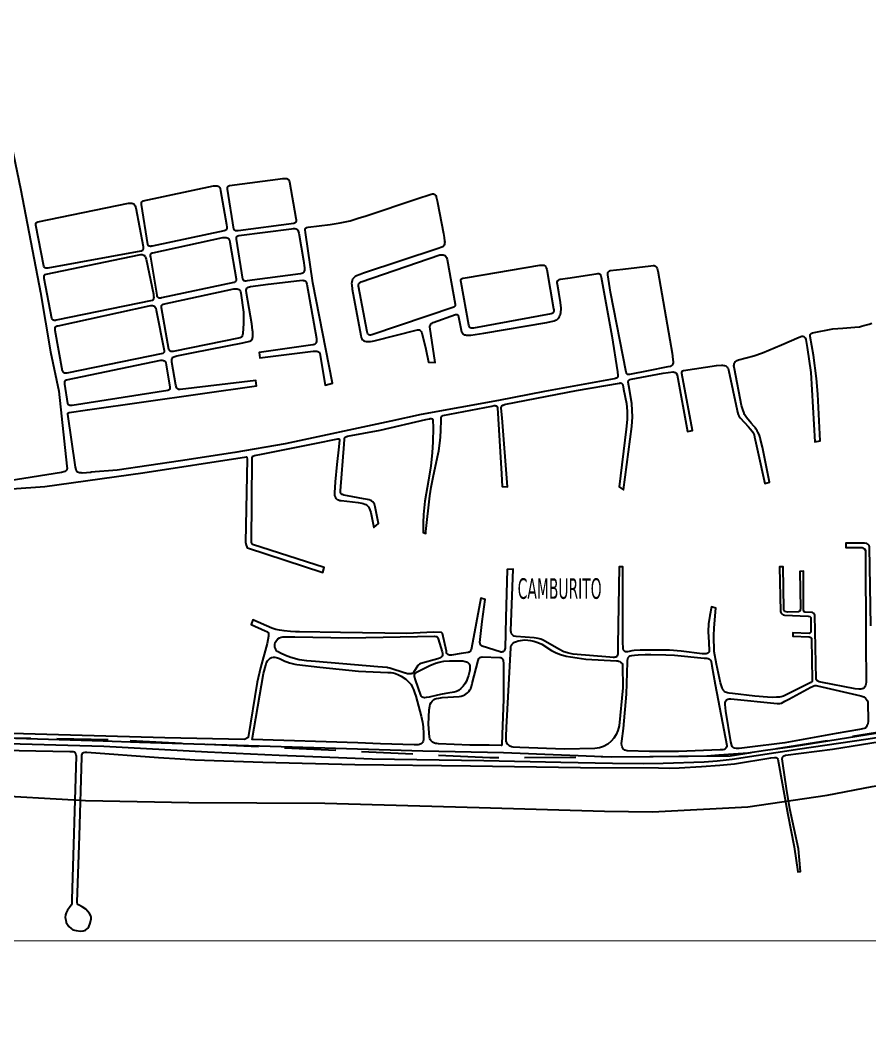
# Model space of a CAD drawing. Header units: metres. Extents: x 2 to 659295185, y -28 to 1124222152.
# Drawn here: x 656383 to 657209, y 1126739 to 1127724 of the extents above; entities that cross this region are included whole.
import ezdxf

# ---------------------------------------------------------------- set-up
doc = ezdxf.new("R2010")
doc.units = ezdxf.units.M
doc.header["$MEASUREMENT"] = 0
doc.linetypes.add('HIDDEN', pattern=[0.375, 0.25, -0.125])
for name, color, linetype in [('CERCA', 7, 'CONTINUOUS'), ('División Parroquial', 130, 'CONTINUOUS'), ('MANZANA', 30, 'CONTINUOUS')]:
    doc.layers.add(name, color=color, linetype=linetype)
doc.layers.add('Limite Municipio', color=1, linetype='HIDDEN', lineweight=30)
doc.styles.get("Standard").update_dxf_attribs({"font": 'tahoma.ttf'})

msp = doc.modelspace()

# ---------------------------------------------------------------- linework, layer by layer
at = {"layer": 'CERCA', "lineweight": 0}
msp.add_line((653807.4947, 1126830.69), (662151.2419, 1126827.7709), dxfattribs=at)
at = {"layer": 'División Parroquial', "color": 1, "flags": 128}
msp.add_lwpolyline([(656240.7558, 1126977.5076), (656446.4813, 1126965.77), (656546.7425, 1126964.0104), (656679.0471, 1126963.2306), (656829.1874, 1126958.9014), (656950.7807, 1126955.3122), (656997.5016, 1126954.7123), (657090.3416, 1126959.5013), (657167.3413, 1126971.009), (657211.069, 1126979.3873), (657300.3138, 1126994.3442), (657375.788, 1127014.7001), (657403.0735, 1127026.1877), (657500.7043, 1127058.5012), (657592.3486, 1127086.0256), (657705.2259, 1127118.5989)], dxfattribs=at)
at = {"layer": 'Limite Municipio', "color": 4, "linetype": 'HIDDEN', "lineweight": -3, "ltscale": 200}
msp.add_lwpolyline([(658407.7813, 1127581.3741), (658236.7543, 1127484.3038), (657806.8984, 1127242.743), (657742.5891, 1127180.7556), (657703.9573, 1127180.4457), (657311.8451, 1127050.5612), (657241.4314, 1127035.8251), (657073.0925, 1127008.8148), (656839.4894, 1127007.1559), (656468.4247, 1127024.7674), (656243.9162, 1127028.7874)], dxfattribs=at)
at = {"layer": 'MANZANA', "lineweight": -2}
for p, q in [((656367.8749, 1127026.677), (656463.5432, 1127023.8975)), ((657133.551, 1127018.3387), (657222.4577, 1127032.5658)), ((657204.8528, 1127025.1873), (657140.7991, 1127015.7192)), ((657262.7717, 1127034.1755), (657204.8528, 1127025.1873)), ((656464.1122, 1127018.2587), (656280.0237, 1127023.6376)), ((656463.5432, 1127023.8975), (656498.9344, 1127022.3879)), ((656565.0495, 1127012.7298), (656464.1122, 1127018.2587)), ((656498.9344, 1127022.3879), (656774.4198, 1127014.2095)), ((657140.7991, 1127015.7192), (657074.8818, 1127005.5813)), ((657107.4942, 1127014.5794), (657133.551, 1127018.3387)), ((656634.6362, 1127009.6105), (656565.0495, 1127012.7298)), ((656724.9282, 1127006.0312), (656634.6362, 1127009.6105)), ((656833.6249, 1127004.2915), (656724.9282, 1127006.0312)), ((656774.4198, 1127014.2095), (656852.7635, 1127012.3399)), ((656852.7635, 1127012.3399), (656957.3044, 1127008.3807)), ((656957.3044, 1127008.3807), (657032.1354, 1127008.9306)), ((657032.1354, 1127008.9306), (657050.5401, 1127009.3505)), ((657050.5401, 1127009.3505), (657062.1585, 1127010.0604)), ((657074.8818, 1127005.5813), (657060.3197, 1127004.0816)), ((657062.1585, 1127010.0604), (657090.3016, 1127012.2899)), ((657090.3016, 1127012.2899), (657107.4942, 1127014.5794)), ((656908.4642, 1127002.7419), (656833.6249, 1127004.2915)), ((656958.7639, 1127001.6421), (656908.4642, 1127002.7419)), ((656988.4572, 1127001.4421), (656958.7639, 1127001.6421)), ((657007.9586, 1127001.7521), (656988.4572, 1127001.4421)), ((657047.8355, 1127002.9218), (657007.9586, 1127001.7521)), ((657060.3197, 1127004.0816), (657047.8355, 1127002.9218))]:
    msp.add_line(p, q, dxfattribs=at)
for points in [[(656368.6088, 1127631.2239), (656383.5008, 1127559.2886), (656402.7796, 1127459.6089), (656412.353, 1127402.0306), (656420.4092, 1127363.6884), (656428.3994, 1127290.7232), (656428.5149, 1127288.6237), (656428.4077, 1127287.9638), (656428.1933, 1127287.5239), (656427.9789, 1127286.964), (656427.3192, 1127286.4041), (656426.4451, 1127285.7442), (656425.3567, 1127285.4043), (656423.2787, 1127284.7345), (656372.3607, 1127276.4361)], [(656282.6953, 1127262.329), (656406.9025, 1127271.1672), (656502.1667, 1127284.1946), (656602.7825, 1127300.0113), (656603.335, 1127299.5714), (656603.6731, 1127297.4719), (656601.9415, 1127216.8383), (656602.5022, 1127213.9689), (656603.1701, 1127212.4192), (656604.0524, 1127211.4294), (656677.1271, 1127187.3043), (656678.3062, 1127192.2933), (656608.8597, 1127214.7687), (656608.3072, 1127215.2086), (656608.0846, 1127215.9784), (656607.862, 1127216.7583), (656608.6041, 1127297.4919), (656608.5958, 1127298.9316), (656609.2473, 1127300.5912), (656610.5584, 1127301.2611), (656617.6745, 1127302.4009), (656670.8767, 1127313.1387), (656690.0318, 1127317.2078), (656691.7799, 1127317.4378), (656692.1098, 1127317.5478), (656692.4396, 1127317.5478), (656692.654, 1127317.4378), (656692.8766, 1127317.3378), (656693.0993, 1127317.2278), (656693.0993, 1127316.9979), (656693.2065, 1127316.8879), (656693.2065, 1127316.558), (656692.5798, 1127309.5894), (656690.7987, 1127292.3329), (656689.2237, 1127275.6163), (656688.5063, 1127264.7785), (656688.5146, 1127263.4488), (656688.5228, 1127262.349), (656688.7372, 1127261.6791), (656689.4051, 1127260.2494), (656690.0648, 1127259.4796), (656691.1615, 1127258.4898), (656692.2664, 1127257.9399), (656693.693, 1127257.5), (656695.1112, 1127257.29), (656711.5617, 1127255.3704), (656715.1734, 1127254.8305), (656716.4927, 1127254.5106), (656717.8121, 1127253.9607), (656719.0159, 1127253.4108), (656720.0054, 1127252.751), (656720.8878, 1127251.9811), (656721.5474, 1127251.2113), (656722.2071, 1127250.1115), (656722.875, 1127248.4518), (656723.7656, 1127245.8024), (656726.5691, 1127231.3253), (656731.3682, 1127235.1046), (656728.1194, 1127251.2413), (656727.7895, 1127252.681), (656727.2288, 1127253.7808), (656726.5691, 1127254.7706), (656725.5796, 1127256.0903), (656724.5901, 1127256.9801), (656723.7078, 1127257.52), (656722.2813, 1127257.9599), (656720.5332, 1127258.2798), (656716.7978, 1127259.0397), (656701.1225, 1127261.9591), (656697.5025, 1127262.7189), (656696.8429, 1127262.9389), (656696.2904, 1127263.1588), (656695.7462, 1127263.3688), (656695.3091, 1127263.6987), (656694.8639, 1127264.1386), (656694.6412, 1127264.5886), (656694.4268, 1127265.1384), (656694.3114, 1127265.5784), (656694.3032, 1127266.6881), (656697.8324, 1127312.0489), (656698.2447, 1127316.9179), (656698.3519, 1127317.6877), (656698.4591, 1127318.2376), (656698.7889, 1127318.6875), (656699.0033, 1127319.0175), (656699.3331, 1127319.3474), (656699.9928, 1127319.5774), (656700.537, 1127319.7973), (656701.1884, 1127320.0273), (656732.8277, 1127325.8061), (656777.1574, 1127336.174), (656780.6619, 1127336.9638), (656781.5359, 1127337.1938), (656782.0802, 1127337.1938), (656782.7398, 1127337.0838), (656783.1769, 1127336.9738), (656783.6221, 1127336.7539), (656783.8448, 1127336.4239), (656784.0592, 1127335.874), (656784.3148, 1127328.1356), (656784.0427, 1127314.6384), (656783.3253, 1127303.6906), (656782.0719, 1127291.2931), (656779.7219, 1127277.126), (656776.4153, 1127256.8701), (656774.9393, 1127243.8128), (656774.8403, 1127241.4933), (656774.6342, 1127237.954), (656774.6589, 1127232.975), (656774.5764, 1127226.2264), (656777.0997, 1127225.4665), (656777.0914, 1127227.2362), (656781.0989, 1127262.0891), (656782.377, 1127270.2774), (656784.3065, 1127280.2454), (656788.6026, 1127299.8414), (656789.7818, 1127305.6002), (656790.8455, 1127313.1187), (656791.4804, 1127318.8775), (656791.7773, 1127325.8461), (656792.0659, 1127335.4641), (656792.1648, 1127337.1238), (656792.1566, 1127338.1236), (656792.3792, 1127338.7835), (656792.7008, 1127339.3433), (656793.0306, 1127339.6733), (656793.4677, 1127339.8932), (656793.9047, 1127340.0132), (656841.3018, 1127349.1813), (656843.825, 1127349.7412), (656844.5919, 1127349.7412), (656845.3588, 1127349.5313), (656846.0184, 1127349.3113), (656846.4555, 1127348.9814), (656846.6781, 1127348.5415), (656846.9007, 1127347.5417), (656850.801, 1127283.4147), (656851.2958, 1127271.1372), (656856.771, 1127270.6073), (656851.3288, 1127337.7237), (656850.6279, 1127347.1218), (656850.6196, 1127348.0016), (656850.7351, 1127348.4415), (656851.0567, 1127349.1113), (656851.4937, 1127349.6612), (656851.8235, 1127350.0012), (656852.3677, 1127350.2211), (656853.786, 1127350.781), (656854.8827, 1127351.011), (656923.7438, 1127364.2483), (656965.4513, 1127371.6268), (656966.1109, 1127371.7367), (656966.4408, 1127371.7367), (656966.7623, 1127371.6368), (656967.0922, 1127371.6368), (656967.5374, 1127371.4168), (656967.7518, 1127371.1969), (656967.9745, 1127370.9769), (656968.3043, 1127370.647), (656968.5269, 1127370.317), (656968.6341, 1127369.8671), (656969.5329, 1127365.668), (656972.2211, 1127351.8608), (656973.0209, 1127344.3423), (656973.0622, 1127336.044), (656972.0067, 1127326.8659), (656965.2451, 1127270.6473), (656969.3103, 1127267.8979), (656977.4737, 1127329.4354), (656977.9767, 1127338.7235), (656977.952, 1127345.0322), (656977.3747, 1127351.7708), (656974.4475, 1127369.0073), (656973.9939, 1127372.5466), (656973.9939, 1127373.1065), (656974.1011, 1127373.5464), (656974.3155, 1127374.0963), (656974.5299, 1127374.4362), (656974.8598, 1127374.6561), (656975.0824, 1127374.8761), (656975.404, 1127375.0961), (656976.9377, 1127375.436), (657008.0328, 1127381.1048), (657017.5567, 1127382.4746), (657018.7606, 1127382.1446), (657019.5275, 1127381.9347), (657020.6324, 1127381.1648), (657021.4075, 1127379.5052), (657031.6159, 1127324.5863), (657036.5469, 1127325.4862), (657026.1077, 1127380.9649), (657026.1077, 1127381.9647), (657026.7509, 1127383.4044), (657027.6249, 1127383.9543), (657059.8167, 1127388.6333), (657064.5333, 1127388.9832), (657065.7372, 1127388.9932), (657066.8339, 1127388.7733), (657067.708, 1127388.5633), (657068.6975, 1127388.2334), (657069.3571, 1127387.6835), (657070.0168, 1127387.1336), (657070.5693, 1127386.4737), (657071.0063, 1127385.6939), (657071.3444, 1127384.3742), (657079.7387, 1127344.8122), (657080.1839, 1127343.1626), (657080.8436, 1127341.173), (657081.5115, 1127339.6233), (657082.064, 1127338.6335), (657082.7236, 1127337.7537), (657090.8705, 1127329.1554), (657092.6352, 1127327.1758), (657094.2843, 1127324.9763), (657094.9522, 1127323.8665), (657095.7191, 1127322.6567), (657096.2716, 1127321.327), (657096.8323, 1127319.1175), (657097.393, 1127316.468), (657099.8503, 1127304.7604), (657106.8922, 1127273.9267), (657111.378, 1127275.2764), (657104.5422, 1127309.1995), (657104.5422, 1127309.1995), (657102.2086, 1127318.0377), (657101.7633, 1127319.6973), (657101.0954, 1127321.467), (657099.9904, 1127323.8865), (657099.3225, 1127325.3262), (657098.7701, 1127326.096), (657098.1104, 1127327.1958), (657097.5579, 1127327.9757), (657095.9088, 1127329.8453), (657093.5917, 1127332.7147), (657089.0812, 1127338.0036), (657088.3061, 1127338.9934), (657087.0939, 1127341.193), (657086.2034, 1127343.1826), (657085.6509, 1127345.0622), (657084.2079, 1127349.8112), (657077.1495, 1127385.394), (657076.6959, 1127388.2634), (657076.8031, 1127389.2632), (657077.0175, 1127390.4829), (657077.4463, 1127391.2528), (657077.9905, 1127392.1426), (657078.8646, 1127392.9224), (657079.9613, 1127393.5923), (657081.2724, 1127394.0422), (657095.9335, 1127398.0814), (657104.3607, 1127400.8908), (657123.0623, 1127408.8192), (657140.1147, 1127416.3077), (657142.6297, 1127417.3175), (657143.8418, 1127417.0975), (657144.8231, 1127416.7676), (657145.928, 1127415.6678), (657146.4805, 1127414.0181), (657147.94, 1127406.0598), (657151.3373, 1127381.8547), (657155.4685, 1127314.4084), (657160.3995, 1127315.3082), (657158.1154, 1127360.869), (657156.8373, 1127375.9059), (657154.0007, 1127398.6713), (657150.7436, 1127417.0175), (657150.9498, 1127418.8971), (657151.8238, 1127419.8969), (657153.1349, 1127420.3468), (657172.7353, 1127424.306), (657182.6963, 1127425.0159), (657194.1992, 1127425.8357), (657198.8004, 1127426.4156), (657200.7712, 1127426.8655), (657202.9563, 1127427.4254), (657208.1017, 1127428.8851), (657210.7239, 1127429.6749)], [(657209.8416, 1127135.5848), (657208.6212, 1127211.9993), (657208.1759, 1127213.6589), (657206.972, 1127214.8687), (657205.7599, 1127215.6385), (657203.7891, 1127216.0784), (657185.4916, 1127216.0984), (657185.5081, 1127211.6793), (657201.2824, 1127211.6393), (657202.4945, 1127211.1994), (657203.6984, 1127210.4296), (657204.5807, 1127208.7799), (657204.9765, 1127119.858), (657205.2569, 1127080.9259), (657205.0507, 1127078.9363), (657204.7292, 1127077.6066), (657204.0777, 1127076.1669), (657203.2037, 1127075.2771), (657202.2224, 1127074.7172), (657201.2329, 1127074.2773), (657200.1445, 1127073.9374), (657198.3881, 1127073.9274), (657194.661, 1127074.4673), (657161.2158, 1127080.9559), (657159.6821, 1127081.2759), (657158.1401, 1127081.8258), (657157.4887, 1127082.2657), (657156.9362, 1127083.0355), (657156.5982, 1127083.9153), (657155.2294, 1127145.9627), (657154.7841, 1127146.9525), (657154.1244, 1127147.8323), (657153.1349, 1127148.4922), (657145.6807, 1127149.0121), (657144.9138, 1127149.342), (657144.584, 1127150.1119), (657144.3613, 1127151.0017), (657144.1964, 1127188.604), (657140.9063, 1127188.584), (657141.2856, 1127152.3114), (657141.1867, 1127150.8717), (657140.964, 1127150.2118), (657140.5353, 1127149.6519), (657140.2054, 1127149.432), (657139.3314, 1127149.0921), (657129.0323, 1127148.8321), (657127.3831, 1127149.152), (657126.2864, 1127149.482), (657125.7422, 1127150.1418), (657125.2969, 1127150.8017), (657125.2969, 1127151.6915), (657124.4559, 1127193.0531), (657121.1658, 1127193.0331), (657121.9079, 1127149.572), (657122.2377, 1127148.5822), (657122.7902, 1127147.8023), (657123.6725, 1127147.0325), (657124.4394, 1127146.1527), (657125.9731, 1127145.8327), (657148.8801, 1127145.1529), (657150.521, 1127144.723), (657151.4033, 1127143.8431), (657151.6259, 1127143.0633), (657151.5764, 1127130.4559), (657151.3621, 1127129.4661), (657150.925, 1127128.6862), (657150.3808, 1127128.3563), (657149.8283, 1127128.0164), (657134.054, 1127128.7262), (657133.9551, 1127125.6268), (657149.952, 1127124.807), (657150.9415, 1127124.597), (657151.494, 1127124.2671), (657152.0465, 1127123.4973), (657152.1537, 1127122.8274), (657152.8793, 1127082.6856), (657152.7721, 1127081.6858), (657152.3433, 1127081.0259), (657152.1207, 1127080.696), (657151.7991, 1127080.466), (657151.4693, 1127080.3561), (657149.6057, 1127079.4662), (657124.9011, 1127067.2987), (657122.716, 1127066.6288), (657120.8524, 1127066.2889), (657117.9994, 1127066.1589), (657114.0579, 1127066.039), (657109.3495, 1127066.1289), (657096.9642, 1127067.1787), (657075.2529, 1127069.8482), (657072.1855, 1127070.1581), (657070.3219, 1127070.4881), (657068.4583, 1127071.2479), (657067.4688, 1127071.7978), (657066.4793, 1127072.7876), (657065.597, 1127074.0073), (657065.1518, 1127075.2171), (657063.8159, 1127080.0761), (657059.8991, 1127098.3124), (657057.6563, 1127110.5799), (657057.1533, 1127125.7268), (657057.4419, 1127133.8052), (657059.0004, 1127152.9413), (657054.9434, 1127153.9211), (657053.3355, 1127145.7327), (657052.0574, 1127137.5344), (657051.5461, 1127130.0159), (657052.247, 1127119.5081), (657052.5026, 1127111.4397), (657052.5026, 1127110.7799), (657052.2882, 1127110.11), (657052.0738, 1127109.7801), (657051.744, 1127109.3302), (657051.307, 1127109.0002), (657050.6556, 1127108.6703), (657049.7733, 1127108.4403), (657049.1218, 1127108.3304), (657048.2395, 1127108.4303), (657045.8317, 1127108.5303), (657025.5552, 1127110.8798), (657013.9368, 1127111.9296), (656995.3095, 1127111.8496), (656985.4474, 1127111.9196), (656979.8567, 1127111.6697), (656977.449, 1127111.2198), (656975.0412, 1127110.6499), (656973.1859, 1127110.2), (656972.3035, 1127110.2), (656971.4295, 1127110.31), (656970.7698, 1127110.6399), (656970.003, 1127111.1798), (656969.4505, 1127112.0696), (656969.1124, 1127113.1694), (656968.997, 1127114.4991), (656968.8733, 1127119.1382), (656968.8733, 1127192.8032), (656965.1462, 1127193.1131), (656963.9505, 1127116.9086), (656963.7691, 1127108.1704), (656963.5547, 1127107.4005), (656963.1177, 1127106.5107), (656962.6806, 1127105.8409), (656962.1364, 1127105.291), (656961.2624, 1127105.061), (656960.2811, 1127104.8411), (656959.2916, 1127104.8311), (656956.117, 1127105.041), (656920.6021, 1127108.2004), (656917.4192, 1127108.6303), (656915.0114, 1127109.2802), (656911.4987, 1127110.4799), (656906.444, 1127112.7795), (656891.3953, 1127121.5677), (656888.8721, 1127122.5475), (656886.3489, 1127123.3073), (656884.4853, 1127123.7472), (656882.3991, 1127123.9572), (656864.9756, 1127125.0969), (656863.2193, 1127125.5369), (656862.1226, 1127126.0767), (656861.3557, 1127126.7366), (656860.5806, 1127127.9564), (656860.1353, 1127129.2761), (656859.9127, 1127130.6058), (656862.2792, 1127190.7836), (656856.3587, 1127190.3137), (656855.0311, 1127143.4132), (656854.289, 1127113.7693), (656854.0746, 1127112.8794), (656853.8602, 1127112.1096), (656853.316, 1127111.2198), (656852.879, 1127110.7799), (656852.442, 1127110.4399), (656851.7823, 1127110.22), (656851.2381, 1127110), (656850.6938, 1127109.99), (656850.2486, 1127110.1), (656849.4817, 1127110.21), (656832.1489, 1127115.7688), (656831.3821, 1127116.2088), (656830.8296, 1127116.7586), (656830.3926, 1127117.3085), (656830.0545, 1127118.0884), (656829.9473, 1127118.7482), (656829.8318, 1127119.5181), (656832.1489, 1127139.8839), (656834.903, 1127161.1296), (656830.8461, 1127162.5493), (656821.7509, 1127113.9592), (656821.3139, 1127112.2996), (656820.7779, 1127111.1898), (656820.2254, 1127110.5199), (656819.7967, 1127110.08), (656819.137, 1127109.8501), (656818.2629, 1127109.6301), (656811.5838, 1127108.7103), (656811.5838, 1127108.7103), (656802.167, 1127107.2306), (656801.0703, 1127107.1206), (656800.1963, 1127107.2306), (656799.314, 1127107.4405), (656798.6543, 1127107.6605), (656798.3245, 1127107.9904), (656797.7803, 1127108.6503), (656797.4422, 1127109.3202), (656797.335, 1127110.2), (656797.2195, 1127110.9698), (656793.5254, 1127128.2063), (656792.3215, 1127128.9762), (656784.7601, 1127129.3861), (656758.7939, 1127128.1663), (656694.3691, 1127128.9862), (656654.484, 1127129.696), (656650.5425, 1127129.676), (656645.6032, 1127129.986), (656639.4683, 1127130.7358), (656634.8671, 1127131.3757), (656631.4616, 1127132.0255), (656629.598, 1127132.5754), (656627.4046, 1127133.4452), (656609.1813, 1127141.3336), (656607.4497, 1127137.0145), (656621.1708, 1127130.8758), (656622.7045, 1127130.1059), (656623.3642, 1127129.666), (656623.9166, 1127129.1161), (656624.2465, 1127128.1263), (656624.4773, 1127127.0166), (656624.4773, 1127125.4769), (656622.9766, 1127118.2783), (656616.6191, 1127094.8031), (656613.2795, 1127080.736), (656604.4234, 1127027.1669), (656601.1498, 1127024.9473), (656523.5729, 1127026.707), (656408.7331, 1127030.0663), (656352.0759, 1127031.696)], [(656266.2449, 1127016.609), (656431.3762, 1127013.4697), (656434.3364, 1127013.3697), (656435.6475, 1127013.0398), (656435.9773, 1127012.5998), (656436.4226, 1127011.72), (656436.9751, 1127010.4003), (656437.3132, 1127008.8506), (656433.215, 1126869.6989), (656433.0171, 1126865.4898), (656432.3657, 1126863.9401), (656431.0546, 1126861.9405), (656428.8777, 1126859.2811), (656427.5748, 1126856.5116), (656426.9234, 1126854.512), (656426.7173, 1126852.1925), (656427.1708, 1126849.4331), (656427.7233, 1126847.2235), (656428.8282, 1126845.3439), (656430.1558, 1126843.3643), (656432.4646, 1126841.2647), (656434.221, 1126840.065), (656437.4039, 1126839.3051), (656441.4608, 1126838.8752), (656444.083, 1126839.1052), (656446.3836, 1126839.895), (656448.5687, 1126841.6746), (656449.55, 1126843.1143), (656450.8446, 1126846.4337), (656451.8176, 1126850.6428), (656451.8094, 1126851.9725), (656451.4713, 1126853.7422), (656450.2591, 1126855.8318), (656448.3873, 1126858.3712), (656446.6227, 1126860.1309), (656443.2172, 1126862.3304), (656439.589, 1126864.42), (656438.8222, 1126865.1898), (656438.3769, 1126867.0695), (656440.5043, 1126931.4464), (656442.9039, 1127007.7708), (656443.0028, 1127009.8704), (656443.3244, 1127010.8702), (656443.8686, 1127012.0899), (656444.5283, 1127012.5299), (656446.2764, 1127012.8698), (656447.5957, 1127012.8798), (656517.5205, 1127007.6509), (656538.5639, 1127006.2011), (656552.8045, 1127005.4913), (656618.664, 1127003.0118), (656708.2963, 1127000.8622), (656820.613, 1126999.4825), (656927.5533, 1126997.9628), (657003.3739, 1126997.4129), (657014.547, 1126997.3529), (657023.535, 1126997.5029), (657045.1144, 1126998.7027), (657062.8594, 1127000.1124), (657070.19, 1127000.8122), (657077.3144, 1127001.6121), (657112.6726, 1127007.1909), (657116.2925, 1127007.5409), (657117.719, 1127007.5409), (657118.3704, 1127007.2109), (657118.9229, 1127006.6611), (657119.2527, 1127005.8912), (657129.0241, 1126952.0722), (657135.192, 1126920.9085), (657138.8036, 1126896.5935), (657141.5413, 1126896.8234), (657139.3644, 1126918.719), (657131.1927, 1126957.831), (657127.713, 1126977.507), (657124.2085, 1127001.7121), (657123.7467, 1127006.2411), (657123.9611, 1127007.5709), (657124.0683, 1127008.0108), (657124.6125, 1127008.5707), (657125.5938, 1127009.2405), (657126.9049, 1127009.8004), (657172.6776, 1127015.8592), (657257.2057, 1127029.3964)]]:
    msp.add_lwpolyline(points, dxfattribs=at)
for points in [[(656593.7039, 1127519.5167), (656592.7226, 1127519.5067), (656592.2773, 1127519.6166), (656591.8403, 1127519.8366), (656591.5105, 1127520.0566), (656591.2878, 1127520.3865), (656590.958, 1127520.8264), (656590.7353, 1127521.3763), (656584.4355, 1127560.0584), (656584.4273, 1127560.9482), (656584.4273, 1127561.6081), (656584.6417, 1127562.278), (656584.8561, 1127562.7179), (656585.1859, 1127563.0478), (656585.7301, 1127563.3877), (656586.3898, 1127563.6077), (656638.2891, 1127570.3663), (656639.9383, 1127570.4863), (656641.3566, 1127570.4863), (656642.1234, 1127570.3863), (656642.6759, 1127570.0564), (656643.2284, 1127569.7264), (656643.7726, 1127569.3965), (656644.1025, 1127568.9566), (656644.4405, 1127568.2867), (656644.7704, 1127567.2969), (656650.8393, 1127531.9341), (656651.0702, 1127530.2745), (656651.0784, 1127529.0547), (656650.8558, 1127528.3949), (656650.6414, 1127527.835), (656650.0972, 1127527.2851), (656649.553, 1127526.9452), (656648.7861, 1127526.7252), (656594.8005, 1127519.6266)], [(656509.9591, 1127504.4297), (656509.522, 1127504.4297), (656509.0768, 1127504.5397), (656508.6397, 1127504.6497), (656508.2027, 1127504.7597), (656507.7657, 1127505.0896), (656507.4276, 1127505.6395), (656507.0977, 1127506.2994), (656500.7897, 1127545.0915), (656500.7897, 1127546.0913), (656500.7897, 1127546.6411), (656500.8969, 1127547.0811), (656501.1113, 1127547.6409), (656501.5483, 1127548.0808), (656501.9853, 1127548.3108), (656502.6367, 1127548.6407), (656570.9453, 1127563.2078), (656572.479, 1127563.4377), (656574.0128, 1127563.3377), (656574.6642, 1127563.2278), (656575.1095, 1127563.1178), (656575.5465, 1127562.8978), (656575.9835, 1127562.6779), (656576.4206, 1127562.3479), (656576.8658, 1127561.7981), (656577.0885, 1127561.3581), (656577.4183, 1127560.6983), (656577.7564, 1127558.9286), (656583.5944, 1127525.8854), (656583.7181, 1127523.2259), (656583.7264, 1127522.0162), (656583.6192, 1127521.3463), (656583.2893, 1127520.6864), (656582.7451, 1127520.1265), (656582.2009, 1127519.7966), (656581.3268, 1127519.4567), (656511.163, 1127504.5497), (656510.6105, 1127504.5497)], [(656960.2811, 1127375.6959), (656892.7394, 1127363.3385), (656847.8573, 1127354.6302), (656772.8613, 1127341.133), (656743.201, 1127334.4743), (656640.5238, 1127312.5688), (656591.7001, 1127304.1705), (656538.8195, 1127295.8622), (656477.2808, 1127286.854), (656451.7599, 1127284.8544), (656451.7599, 1127284.7445), (656443.3244, 1127284.1546), (656442.1205, 1127284.2645), (656440.694, 1127284.4745), (656439.4901, 1127284.8044), (656438.8304, 1127285.1344), (656438.3934, 1127285.4643), (656437.9481, 1127286.1242), (656437.5111, 1127286.894), (656437.2884, 1127287.6739), (656436.8349, 1127289.9934), (656429.2735, 1127341.2729), (656429.2652, 1127341.7129), (656429.3807, 1127341.9428), (656429.3724, 1127342.2727), (656429.7023, 1127342.6027), (656430.0321, 1127342.8226), (656430.4691, 1127342.9426), (656448.4286, 1127345.4521), (656448.4286, 1127345.4521), (656612.6693, 1127368.9573), (656611.9849, 1127374.1563), (656538.6216, 1127365.2081), (656537.7393, 1127365.1981), (656537.4177, 1127365.1981), (656536.8652, 1127365.3081), (656536.4282, 1127365.528), (656535.8757, 1127365.9679), (656535.5459, 1127366.1879), (656535.2161, 1127366.6278), (656534.9934, 1127367.1777), (656534.2183, 1127369.6072), (656530.3923, 1127392.0426), (656530.384, 1127394.0322), (656530.4912, 1127395.142), (656530.92, 1127396.0318), (656531.4642, 1127396.6917), (656532.4537, 1127397.2515), (656535.0759, 1127397.9314), (656551.279, 1127401.3207), (656599.443, 1127410.8188), (656606.2293, 1127412.3985), (656606.889, 1127412.6184), (656607.326, 1127412.9584), (656607.8702, 1127413.5082), (656608.3072, 1127414.0681), (656608.6288, 1127414.838), (656608.8432, 1127415.5078), (656608.9504, 1127416.2777), (656609.0576, 1127417.2775), (656609.0494, 1127418.2673), (656609.0494, 1127419.817), (656609.0411, 1127421.4766), (656608.9257, 1127422.9163), (656608.0186, 1127429.215), (656608.0186, 1127429.215), (656603.0629, 1127458.949), (656602.7248, 1127461.9284), (656602.832, 1127462.8182), (656602.9392, 1127463.3681), (656603.2608, 1127463.928), (656603.9205, 1127464.3679), (656604.6873, 1127464.8178), (656605.7758, 1127465.1477), (656606.9797, 1127465.4877), (656623.8424, 1127467.6672), (656654.4015, 1127471.2265), (656657.5762, 1127471.5764), (656658.343, 1127471.4664), (656659.0027, 1127471.2465), (656659.6624, 1127470.9166), (656660.5364, 1127470.3667), (656660.9817, 1127469.8168), (656661.1961, 1127469.3769), (656661.4187, 1127468.827), (656661.6414, 1127467.6072), (656670.9757, 1127414.898), (656671.0911, 1127413.1283), (656670.9839, 1127412.1285), (656670.6623, 1127411.1387), (656670.2253, 1127410.3589), (656669.5739, 1127409.689), (656668.807, 1127409.2491), (656667.8175, 1127408.7992), (656665.3025, 1127408.4593), (656615.2667, 1127401.2707), (656615.8357, 1127396.2917), (656667.6278, 1127402.6005), (656670.0356, 1127402.7304), (656671.355, 1127402.6205), (656672.229, 1127402.4005), (656672.8887, 1127401.9606), (656673.4412, 1127401.5207), (656673.8782, 1127400.9708), (656674.1008, 1127400.4209), (656679.3864, 1127369.5872), (656686.6098, 1127371.6068), (656667.5536, 1127468.967), (656660.2148, 1127518.037), (656659.9839, 1127520.5764), (656660.0911, 1127521.2463), (656660.1983, 1127521.7962), (656660.421, 1127522.2361), (656660.858, 1127522.4661), (656661.1796, 1127522.686), (656661.6166, 1127522.906), (656662.936, 1127523.0259), (656684.2845, 1127525.6654), (656694.031, 1127527.3651), (656703.7694, 1127529.4047), (656711.4298, 1127531.7542), (656719.3128, 1127534.3336), (656768.4333, 1127550.7003), (656782.4347, 1127555.2994), (656783.6386, 1127555.5193), (656784.6281, 1127555.5293), (656785.2796, 1127555.3094), (656785.9392, 1127554.8695), (656786.3845, 1127554.4296), (656786.8215, 1127553.8797), (656787.1514, 1127553.2198), (656787.374, 1127552.5499), (656788.4954, 1127547.361), (656788.6026, 1127547.141), (656788.6026, 1127547.141), (656794.3252, 1127517.0772), (656795.1086, 1127512.998), (656795.4549, 1127509.4587), (656795.5704, 1127508.5689), (656795.4632, 1127507.4691), (656795.2488, 1127506.4693), (656794.9272, 1127505.6895), (656794.383, 1127504.8097), (656793.6161, 1127504.1398), (656792.742, 1127503.5799), (656789.353, 1127502.3502), (656716.7071, 1127478.475), (656713.4253, 1127477.2353), (656709.929, 1127475.8955), (656708.6179, 1127475.1157), (656707.7439, 1127474.3359), (656706.7626, 1127473.3361), (656706.103, 1127472.4562), (656705.567, 1127471.3465), (656705.2454, 1127469.7968), (656705.1382, 1127468.4671), (656705.2536, 1127467.0273), (656705.7072, 1127462.8282), (656714.019, 1127417.8474), (656714.4642, 1127415.7478), (656714.9095, 1127414.648), (656715.6764, 1127413.7682), (656716.5587, 1127413.1083), (656717.878, 1127412.4485), (656719.3046, 1127412.0085), (656720.6156, 1127411.9086), (656721.935, 1127412.0285), (656723.5759, 1127412.1385), (656725.324, 1127412.3685), (656727.1876, 1127412.7084), (656769.1012, 1127423.5162), (656769.9753, 1127423.5162), (656770.7504, 1127423.2962), (656771.6244, 1127422.8663), (656772.1769, 1127422.4164), (656772.6139, 1127421.8665), (656773.0592, 1127421.2067), (656773.4962, 1127420.4368), (656777.2976, 1127404.64), (656779.9775, 1127392.0426), (656786.335, 1127391.5127), (656781.2556, 1127426.3356), (656781.2473, 1127427.3254), (656781.6844, 1127428.3252), (656782.006, 1127428.9951), (656782.443, 1127429.435), (656783.317, 1127429.9949), (656784.2983, 1127430.5448), (656806.1828, 1127438.3832), (656806.6198, 1127438.3932), (656807.0568, 1127438.3932), (656807.4939, 1127438.3932), (656807.9309, 1127438.1732), (656808.1535, 1127438.0632), (656808.4834, 1127437.8433), (656808.5906, 1127437.5134), (656808.8132, 1127437.1834), (656808.9286, 1127435.9637), (656811.9549, 1127421.4866), (656812.1775, 1127420.7168), (656812.5073, 1127420.2769), (656812.8372, 1127419.837), (656813.3814, 1127419.397), (656814.0411, 1127418.9571), (656814.8162, 1127418.6272), (656815.6902, 1127418.4072), (656816.6797, 1127418.3073), (656817.4466, 1127418.1973), (656818.098, 1127418.1973), (656819.1947, 1127418.2073), (656821.0583, 1127418.3273), (656833.5425, 1127420.1469), (656894.7431, 1127430.4848), (656901.8593, 1127432.1744), (656903.2776, 1127432.6243), (656904.4815, 1127433.1842), (656905.2483, 1127433.7341), (656905.8998, 1127434.404), (656906.5512, 1127435.4038), (656907.0954, 1127436.2936), (656907.6396, 1127437.5134), (656908.0684, 1127438.7231), (656908.5054, 1127440.2828), (656908.6044, 1127441.6025), (656908.7116, 1127442.9323), (656908.7033, 1127444.5919), (656908.4725, 1127447.1314), (656908.1344, 1127449.9008), (656906.5512, 1127459.8488), (656905.0917, 1127467.4673), (656905.0917, 1127467.4673), (656904.869, 1127469.0169), (656904.869, 1127469.7968), (656905.0834, 1127470.5666), (656905.5205, 1127471.2365), (656906.0647, 1127471.7864), (656906.7161, 1127472.1263), (656907.7056, 1127472.5662), (656915.1516, 1127473.706), (656942.9566, 1127477.9251), (656944.4903, 1127478.0451), (656945.2572, 1127478.0451), (656946.024, 1127477.8251), (656946.5765, 1127477.4952), (656946.9063, 1127477.1653), (656947.129, 1127476.7254), (656947.4588, 1127475.8456), (656947.6815, 1127474.6258), (656957.9063, 1127417.4874), (656963.6537, 1127382.5645), (656963.9917, 1127379.0353), (656964, 1127378.3654), (656963.8928, 1127377.9255), (656963.6701, 1127377.4856), (656963.4558, 1127377.1456), (656963.1259, 1127376.8157), (656962.6889, 1127376.4858), (656962.2519, 1127376.2558), (656961.7076, 1127376.0359)], [(656408.8155, 1127483.1941), (656407.826, 1127483.304), (656406.952, 1127483.514), (656406.3995, 1127484.1839), (656405.847, 1127485.1737), (656398.2196, 1127524.9556), (656398.2196, 1127526.0553), (656398.3186, 1127526.8352), (656398.5412, 1127527.2751), (656398.8628, 1127527.725), (656399.4153, 1127528.0549), (656400.0667, 1127528.2849), (656488.4044, 1127546.3612), (656490.1608, 1127546.5912), (656491.4719, 1127546.4912), (656492.5686, 1127546.2712), (656493.4509, 1127545.8313), (656494.2177, 1127544.9515), (656494.7702, 1127543.8517), (656495.2155, 1127542.0821), (656502.3976, 1127504.3997), (656502.5131, 1127502.96), (656502.4059, 1127502.1902), (656502.2987, 1127501.5203), (656501.9771, 1127500.9704), (656501.54, 1127500.3006), (656500.8804, 1127499.9706), (656500.1135, 1127499.7407), (656409.9122, 1127483.424)], [(656655.4652, 1127477.7552), (656603.4504, 1127470.8966), (656602.2465, 1127470.7766), (656601.7023, 1127470.7766), (656601.3725, 1127470.8866), (656600.9355, 1127470.9965), (656600.4902, 1127471.0965), (656600.1603, 1127471.4265), (656599.946, 1127471.7664), (656599.6079, 1127472.2063), (656599.3935, 1127472.7562), (656593.0854, 1127511.5483), (656593.0772, 1127512.4281), (656593.0772, 1127513.098), (656593.2916, 1127513.6479), (656593.5142, 1127514.0978), (656593.8358, 1127514.4277), (656594.4955, 1127514.7576), (656595.3695, 1127514.9876), (656646.8318, 1127521.6262), (656648.4727, 1127521.8562), (656649.8993, 1127521.7562), (656651.1114, 1127521.5363), (656651.8783, 1127521.0963), (656652.7606, 1127520.2165), (656653.3131, 1127519.1167), (656653.7583, 1127517.3471), (656658.3678, 1127490.8225), (656659.2748, 1127483.524), (656659.2831, 1127482.0843), (656659.2831, 1127481.3144), (656659.0687, 1127480.5346), (656658.7388, 1127479.7648), (656658.31, 1127479.0949), (656657.6504, 1127478.545), (656656.8835, 1127478.2051)], [(656519.0542, 1127454.15), (656518.6172, 1127454.2599), (656518.1719, 1127454.2599), (656517.6277, 1127454.3699), (656517.2979, 1127454.4799), (656516.968, 1127454.8098), (656516.6382, 1127455.1398), (656516.4156, 1127455.5797), (656516.1929, 1127456.1296), (656515.9703, 1127456.8994), (656509.8931, 1127494.0319), (656509.7776, 1127495.0316), (656509.7694, 1127496.2514), (656509.992, 1127497.0212), (656510.3136, 1127497.3612), (656510.6435, 1127497.8011), (656511.1877, 1127498.131), (656511.7402, 1127498.361), (656580.0405, 1127513.038), (656581.6814, 1127513.158), (656583.1079, 1127513.158), (656584.2046, 1127512.838), (656585.0787, 1127512.3981), (656585.524, 1127512.0682), (656585.8538, 1127511.6283), (656586.1836, 1127510.9684), (656586.4063, 1127510.5185), (656586.8516, 1127508.6489), (656592.8133, 1127473.0561), (656592.8215, 1127471.7264), (656592.7144, 1127471.0665), (656592.3845, 1127470.5166), (656592.0629, 1127470.1767), (656591.7331, 1127469.7368), (656591.2961, 1127469.5068), (656590.7518, 1127469.2869), (656520.2581, 1127454.3799), (656519.5984, 1127454.2599)], [(656416.7068, 1127432.5744), (656416.2698, 1127432.5744), (656415.8327, 1127432.5744), (656415.3875, 1127432.6843), (656414.9504, 1127432.8943), (656414.6206, 1127433.1143), (656414.2908, 1127433.4442), (656414.0681, 1127433.8941), (656413.8455, 1127434.444), (656406.1191, 1127473.2261), (656406.1109, 1127474.9957), (656406.3253, 1127476.2155), (656406.8695, 1127476.9953), (656408.0734, 1127477.5552), (656498.4891, 1127496.3114), (656500.13, 1127496.4314), (656501.5565, 1127496.4314), (656502.6532, 1127496.1014), (656503.5273, 1127495.7815), (656503.8571, 1127495.3416), (656504.3024, 1127494.9017), (656504.8549, 1127493.7919), (656505.3002, 1127492.0223), (656512.573, 1127457.8792), (656512.6884, 1127456.5595), (656512.8039, 1127455.1198), (656512.6967, 1127454.01), (656512.4823, 1127453.3501), (656512.2679, 1127452.7902), (656512.0453, 1127452.3503), (656511.7237, 1127452.0204), (656511.1712, 1127451.7904), (656417.9107, 1127432.6943), (656417.3665, 1127432.5744)], [(656723.5512, 1127418.2273), (656722.6689, 1127418.3273), (656721.902, 1127418.5472), (656721.3495, 1127418.9871), (656720.9125, 1127419.427), (656720.6899, 1127420.2069), (656720.2446, 1127421.3067), (656711.941, 1127465.9476), (656711.941, 1127467.0573), (656712.1472, 1127468.2771), (656712.6914, 1127469.0569), (656713.3511, 1127469.4968), (656714.3323, 1127469.9468), (656790.9115, 1127496.1614), (656792.6678, 1127496.3914), (656793.9789, 1127496.2914), (656795.1828, 1127496.0714), (656795.9579, 1127495.6315), (656796.832, 1127494.7517), (656797.3845, 1127493.6519), (656797.838, 1127491.8823), (656805.9189, 1127448.4511), (656805.9189, 1127447.6813), (656805.8117, 1127446.9014), (656805.5973, 1127446.3516), (656805.2675, 1127445.9016), (656804.8304, 1127445.5717), (656804.3934, 1127445.3518), (656724.7551, 1127418.3373)], [(656822.3446, 1127424.8559), (656821.3551, 1127424.9659), (656820.4811, 1127425.1759), (656820.044, 1127425.6158), (656819.706, 1127426.1757), (656819.3761, 1127426.8355), (656819.1535, 1127427.8253), (656811.5178, 1127469.2669), (656811.2952, 1127470.9266), (656811.2952, 1127471.2565), (656811.4024, 1127471.9264), (656811.6168, 1127472.4762), (656812.0538, 1127473.0361), (656812.4908, 1127473.3661), (656813.1423, 1127473.586), (656817.8506, 1127474.2759), (656887.9238, 1127486.1934), (656890.9913, 1127486.3234), (656892.088, 1127486.1035), (656892.962, 1127485.6636), (656893.7371, 1127484.7837), (656894.2896, 1127483.684), (656894.7349, 1127481.9143), (656901.4717, 1127443.8921), (656901.5872, 1127442.6823), (656901.5954, 1127441.4626), (656901.4882, 1127440.8027), (656901.1666, 1127440.1328), (656900.6142, 1127439.5829), (656900.07, 1127439.243), (656899.1959, 1127438.9131), (656823.4413, 1127425.0859)], [(656993.2315, 1127383.5843), (656975.0577, 1127379.9651), (656974.6206, 1127379.8551), (656974.1836, 1127379.8451), (656973.7383, 1127379.9551), (656973.3013, 1127380.065), (656972.9715, 1127380.285), (656972.7488, 1127380.505), (656972.5344, 1127380.7249), (656972.419, 1127380.9449), (656972.2046, 1127381.3848), (656971.982, 1127382.2746), (656956.7354, 1127459.8488), (656954.2451, 1127476.9753), (656954.1297, 1127478.3051), (656954.2369, 1127478.8549), (656954.5667, 1127479.5248), (656955.0038, 1127480.0747), (656955.6552, 1127480.6346), (656956.5292, 1127480.9745), (656968.6836, 1127482.4642), (656996.0598, 1127485.6835), (656998.146, 1127485.9135), (656999.1273, 1127485.8035), (656999.6797, 1127485.5836), (657000.4466, 1127485.2536), (657001.1063, 1127484.7037), (657001.4361, 1127484.2638), (657001.7659, 1127483.714), (657002.2112, 1127482.8341), (657002.5411, 1127481.8343), (657002.8791, 1127480.7346), (657014.4563, 1127413.5382), (657016.6002, 1127400.7208), (657017.3918, 1127394.4221), (657017.7299, 1127392.3226), (657017.6227, 1127391.3228), (657017.4083, 1127390.323), (657017.0867, 1127389.6631), (657016.5425, 1127388.9932), (657015.6684, 1127388.2134), (657014.6872, 1127387.7735), (657012.4938, 1127387.3236)], [(656530.351, 1127402.3305), (656529.3615, 1127402.4405), (656528.5947, 1127402.6505), (656527.935, 1127403.3103), (656527.5969, 1127404.2001), (656520.2993, 1127444.6419), (656520.1839, 1127445.7517), (656520.1839, 1127446.3016), (656520.3983, 1127446.8615), (656520.6209, 1127447.3014), (656520.9425, 1127447.7413), (656521.3796, 1127447.9712), (656522.0392, 1127448.3012), (656590.6694, 1127463.2081), (656592.5329, 1127463.3281), (656593.7368, 1127463.3281), (656594.8335, 1127462.9982), (656595.7076, 1127462.6782), (656596.5899, 1127461.7884), (656597.1424, 1127460.6886), (656597.4804, 1127458.919), (656600.0779, 1127440.4628), (656600.1109, 1127434.154), (656599.913, 1127429.515), (656599.2945, 1127419.8869), (656599.0801, 1127418.1173), (656598.8657, 1127417.4574), (656598.6514, 1127416.8976), (656598.1071, 1127416.3477), (656597.5629, 1127415.8978), (656596.9032, 1127415.5678), (656531.5549, 1127402.4505)], [(656427.0141, 1127381.1948), (656426.0246, 1127381.1848), (656425.2577, 1127381.5148), (656424.5981, 1127382.1746), (656424.0456, 1127383.0544), (656416.8552, 1127422.8463), (656416.8552, 1127423.7262), (656416.8552, 1127424.506), (656416.9542, 1127425.1659), (656417.0614, 1127425.7158), (656417.284, 1127426.1657), (656417.6056, 1127426.4956), (656418.1581, 1127426.8255), (656418.9249, 1127427.1655), (656419.9062, 1127427.3954), (656508.3511, 1127446.8015), (656509.8848, 1127447.0314), (656511.4186, 1127447.0414), (656512.5153, 1127446.7115), (656513.3893, 1127446.2716), (656514.1644, 1127445.5017), (656514.7169, 1127444.292), (656515.1622, 1127442.5223), (656523.004, 1127403.1803), (656523.004, 1127402.4105), (656522.7896, 1127401.6307), (656522.5752, 1127401.1907), (656522.031, 1127400.7408), (656521.4785, 1127400.4109), (656428.218, 1127381.3048)], [(656432.1925, 1127349.6912), (656431.3184, 1127349.8012), (656430.4361, 1127350.0212), (656429.9991, 1127350.4611), (656429.6693, 1127351.011), (656429.3312, 1127351.6708), (656426.2885, 1127370.677), (656426.2885, 1127372.3366), (656426.5029, 1127373.5564), (656427.0471, 1127374.3362), (656428.1355, 1127374.8961), (656519.5407, 1127393.8722), (656521.0745, 1127393.9922), (656522.1712, 1127393.6623), (656522.938, 1127393.2324), (656523.8203, 1127392.4525), (656524.3728, 1127391.3528), (656524.8181, 1127389.4731), (656528.4215, 1127367.7076), (656528.4215, 1127366.8177), (656528.3143, 1127366.1579), (656527.9927, 1127365.488), (656527.6629, 1127365.1581), (656527.2259, 1127364.8182), (656526.459, 1127364.4882), (656433.3964, 1127349.9212)], [(656789.0314, 1127103.6413), (656772.3995, 1127099.1422), (656771.1957, 1127098.4724), (656770.2144, 1127097.6925), (656769.4475, 1127097.0227), (656765.2092, 1127090.374), (656764.6649, 1127089.7041), (656764.2279, 1127089.3742), (656763.7909, 1127089.1443), (656763.1312, 1127088.9243), (656761.7047, 1127088.8043), (656760.7234, 1127088.8043), (656759.4041, 1127089.0143), (656757.6477, 1127089.4542), (656757.1035, 1127089.6742), (656742.294, 1127094.4732), (656740.4222, 1127094.9031), (656739.7707, 1127095.0131), (656730.6673, 1127095.7529), (656696.6944, 1127098.5823), (656670.1676, 1127100.9019), (656661.6166, 1127101.6317), (656654.1624, 1127102.6015), (656646.0485, 1127104.6611), (656640.7794, 1127106.7407), (656635.8401, 1127108.9302), (656633.2014, 1127110.5799), (656632.2119, 1127111.3497), (656631.4368, 1127112.4495), (656630.8926, 1127113.4493), (656630.5545, 1127115.3289), (656630.4308, 1127117.3185), (656630.8596, 1127119.3081), (656631.9481, 1127121.4177), (656633.4736, 1127122.8574), (656635.0073, 1127123.8572), (656636.541, 1127124.5271), (656638.1819, 1127124.867), (656641.7936, 1127124.887), (656649.8993, 1127124.917), (656702.3841, 1127123.9372), (656785.7578, 1127125.4069), (656786.97, 1127125.1969), (656787.844, 1127125.0869), (656788.3965, 1127124.5371), (656788.8335, 1127123.9872), (656789.2788, 1127123.1074), (656793.278, 1127110.3999), (656793.5007, 1127109.1902), (656793.5089, 1127108.0804), (656793.4017, 1127107.2006), (656792.9647, 1127106.2008), (656792.4205, 1127105.311), (656791.6618, 1127104.7511), (656790.6723, 1127104.3112)], [(656868.5214, 1127017.3889), (656862.271, 1127017.6888), (656860.5229, 1127018.1287), (656859.2035, 1127018.5686), (656858.1068, 1127019.2285), (656857.2245, 1127020.1083), (656856.4494, 1127020.8782), (656855.9052, 1127021.758), (656855.4599, 1127022.7478), (656855.3445, 1127023.9675), (656855.2208, 1127027.9467), (656855.6166, 1127036.7949), (656859.7643, 1127114.3491), (656859.8715, 1127115.3389), (656860.193, 1127116.5587), (656860.7373, 1127117.4485), (656861.3887, 1127118.2283), (656862.1556, 1127118.8882), (656863.3595, 1127119.6681), (656865.322, 1127120.4579), (656867.0783, 1127121.0178), (656869.1563, 1127121.4677), (656871.127, 1127121.6976), (656873.4276, 1127121.9276), (656876.2724, 1127121.7176), (656878.9111, 1127121.3977), (656882.3084, 1127120.6379), (656886.0355, 1127119.4381), (656889.9935, 1127117.6885), (656899.3278, 1127111.6497), (656903.9373, 1127109.4501), (656908.2251, 1127107.5905), (656913.6014, 1127106.0708), (656917.9799, 1127105.311), (656924.2303, 1127104.3412), (656932.674, 1127103.2814), (656962.4827, 1127101.6417), (656963.8021, 1127101.5317), (656964.6761, 1127101.3218), (656965.7728, 1127100.8819), (656966.5397, 1127100.442), (656967.1994, 1127099.8921), (656967.6446, 1127099.4522), (656967.9745, 1127098.9023), (656968.3043, 1127098.0125), (656968.3126, 1127097.3526), (656968.6259, 1127075.3471), (656965.1709, 1127038.4946), (656963.7691, 1127033.8455), (656962.2519, 1127029.9663), (656959.9678, 1127026.527), (656957.461, 1127023.6476), (656954.0802, 1127020.6482), (656949.9243, 1127018.2987), (656946.0983, 1127016.849), (656941.6043, 1127016.3891), (656912.0264, 1127015.6992)], [(656766.1739, 1127070.798), (656767.3943, 1127067.2687), (656772.7376, 1127047.7127), (656774.0734, 1127041.8539), (656774.6424, 1127037.4348), (656774.8898, 1127030.9061), (656775.0217, 1127026.377), (656774.9228, 1127024.7174), (656774.5929, 1127023.4976), (656773.9415, 1127022.2779), (656773.3973, 1127021.618), (656772.416, 1127020.8382), (656771.2121, 1127020.2783), (656769.9011, 1127020.0483), (656768.2601, 1127020.0383), (656765.9595, 1127020.0283), (656733.1906, 1127020.8882), (656711.0587, 1127021.778), (656608.3815, 1127025.1973), (656619.604, 1127089.3942), (656621.7562, 1127097.4826), (656622.5148, 1127099.8021), (656623.4878, 1127101.5817), (656624.6917, 1127103.0214), (656626.0028, 1127104.1312), (656627.3139, 1127104.6911), (656629.062, 1127105.031), (656630.5958, 1127105.041), (656631.7997, 1127104.8211), (656633.2262, 1127104.5011), (656635.098, 1127103.8413), (656638.2809, 1127102.2016), (656640.1444, 1127101.3218), (656642.1234, 1127100.5519), (656644.7539, 1127099.6821), (656649.9075, 1127098.2624), (656651.7711, 1127097.9425), (656674.1338, 1127095.503), (656711.9493, 1127091.6837), (656740.2243, 1127090.374), (656743.4072, 1127090.1641), (656745.4851, 1127089.8441), (656747.7939, 1127089.2942), (656750.647, 1127088.0945), (656753.2774, 1127086.5548), (656757.6725, 1127083.8153), (656760.6492, 1127080.9459), (656762.8509, 1127078.4164), (656763.8404, 1127076.4269), (656765.1679, 1127073.6674)], [(656838.8198, 1127019.4684), (656819.9698, 1127019.7184), (656789.5097, 1127020.9082), (656787.9759, 1127021.1281), (656786.6566, 1127021.3381), (656785.5599, 1127021.668), (656784.4632, 1127022.2179), (656783.6963, 1127022.6578), (656782.9212, 1127023.3177), (656782.1544, 1127024.1975), (656781.6019, 1127024.9673), (656781.1566, 1127026.0771), (656780.8268, 1127027.5068), (656780.0022, 1127039.8943), (656780.5959, 1127054.0514), (656781.0164, 1127057.4807), (656781.5607, 1127059.3603), (656782.3193, 1127060.92), (656783.3005, 1127062.3597), (656784.2818, 1127063.3595), (656785.1559, 1127064.0294), (656786.2443, 1127064.5793), (656787.6708, 1127065.0292), (656789.9714, 1127065.3791), (656793.0389, 1127065.829), (656809.7944, 1127067.0088), (656811.658, 1127067.2387), (656813.6205, 1127067.9086), (656815.0471, 1127068.5784), (656816.3581, 1127069.3583), (656817.7764, 1127070.3681), (656818.9721, 1127071.8078), (656820.0688, 1127073.2475), (656821.0418, 1127074.7972), (656821.586, 1127076.5768), (656822.3364, 1127079.4562), (656828.1579, 1127101.9317), (656828.4795, 1127102.9315), (656828.9166, 1127103.8113), (656829.7824, 1127104.8111), (656830.6647, 1127105.261), (656831.8686, 1127105.6009), (656849.1766, 1127104.9011), (656850.1661, 1127104.7911), (656850.933, 1127104.3512), (656851.7081, 1127103.5813), (656852.2605, 1127102.7015), (656852.4832, 1127101.7017), (656852.7058, 1127099.2722), (656852.7553, 1127064.4393), (656851.4854, 1127029.9263), (656851.1968, 1127019.9683), (656851.1968, 1127019.7484), (656850.8752, 1127019.4085), (656850.43, 1127019.4085)], [(657063.2305, 1127014.9294), (657022.6939, 1127013.4297), (656994.757, 1127013.4097), (656972.955, 1127013.9796), (656970.7533, 1127014.8594), (656968.997, 1127016.1791), (656967.9992, 1127018.0487), (656967.7766, 1127019.2685), (656967.5539, 1127021.1481), (656967.7601, 1127023.5776), (656969.2361, 1127035.6452), (656972.3778, 1127069.2783), (656973.2271, 1127100.142), (656973.326, 1127102.3516), (656973.5404, 1127103.5713), (656973.862, 1127104.6811), (656974.4062, 1127105.4509), (656974.8433, 1127105.9009), (656975.8328, 1127106.3408), (656977.4737, 1127106.9006), (656980.2113, 1127107.1406), (656983.6004, 1127107.2606), (656990.2877, 1127107.6205), (656995.8702, 1127107.6505), (657010.556, 1127107.4905), (657018.8843, 1127107.0906), (657047.7118, 1127104.2312), (657050.3422, 1127104.0212), (657051.6616, 1127103.6913), (657052.4284, 1127103.4713), (657052.9809, 1127103.1514), (657053.6323, 1127102.7115), (657054.0776, 1127102.1516), (657054.3002, 1127101.7117), (657054.5229, 1127100.8319), (657055.199, 1127096.7427), (657058.5633, 1127078.6164), (657069.6705, 1127019.1685), (657069.6787, 1127018.7186), (657069.5715, 1127017.6188), (657068.9201, 1127016.619), (657068.2604, 1127015.9492), (657067.172, 1127015.4993), (657065.9681, 1127015.1693)], [(656804.8469, 1127071.0779), (656798.712, 1127070.1681), (656793.1296, 1127069.1483), (656788.6439, 1127068.2485), (656780.431, 1127066.2189), (656777.6934, 1127065.869), (656775.9453, 1127065.759), (656774.5187, 1127065.859), (656773.7519, 1127066.1889), (656773.0922, 1127066.8488), (656772.3171, 1127068.0586), (656767.0975, 1127083.1855), (656766.3224, 1127086.3948), (656766.2069, 1127087.1647), (656766.3141, 1127087.9445), (656766.6357, 1127088.8243), (656766.8583, 1127089.4942), (656767.5098, 1127090.0541), (656768.054, 1127090.604), (656781.0659, 1127096.9627), (656786.7473, 1127099.4222), (656790.1446, 1127100.432), (656794.7375, 1127101.2318), (656800.3282, 1127101.6917), (656806.3559, 1127101.7217), (656813.2577, 1127101.4218), (656815.4511, 1127100.9919), (656816.8776, 1127100.5519), (656817.8671, 1127100.222), (656818.8566, 1127099.4522), (656819.5163, 1127098.6823), (656819.9616, 1127097.5825), (656820.077, 1127095.8129), (656820.0853, 1127092.9335), (656819.7637, 1127091.0539), (656818.6917, 1127087.1747), (656817.8259, 1127084.7452), (656816.7374, 1127081.7458), (656815.2202, 1127079.0863), (656813.5875, 1127076.9767), (656811.4024, 1127074.5372), (656809.0028, 1127072.8676), (656806.9249, 1127071.8678)], [(657089.7326, 1127017.2589), (657081.8496, 1127016.3391), (657079.112, 1127016.3291), (657077.3556, 1127016.549), (657076.1435, 1127017.1989), (657075.2694, 1127017.8588), (657074.9396, 1127018.2987), (657074.6015, 1127019.1885), (657073.8181, 1127022.8378), (657068.8706, 1127052.5617), (657068.0708, 1127059.0804), (657068.0625, 1127060.6301), (657068.2769, 1127061.8498), (657068.8212, 1127062.8496), (657069.4808, 1127063.7394), (657070.6765, 1127064.2893), (657071.9958, 1127064.5193), (657073.6367, 1127064.6393), (657118.7992, 1127059.9702), (657120.1103, 1127059.9802), (657121.3142, 1127060.2002), (657122.8479, 1127060.5401), (657124.4888, 1127061.3199), (657126.237, 1127062.3297), (657129.9558, 1127064.3393), (657151.5929, 1127075.827), (657153.1267, 1127076.7168), (657154.2234, 1127077.2767), (657155.4273, 1127077.4966), (657156.7383, 1127077.5066), (657158.0577, 1127077.2867), (657200.1692, 1127067.6286), (657202.9151, 1127066.5389), (657204.5642, 1127065.4391), (657205.5537, 1127064.1194), (657206.3289, 1127063.0196), (657206.7741, 1127061.7998), (657206.8896, 1127060.4701), (657207.2854, 1127043.7735), (657207.1864, 1127042.4438), (657206.8648, 1127040.5642), (657206.5432, 1127039.4544), (657205.999, 1127038.2346), (657205.3476, 1127037.0149), (657204.6962, 1127036.245), (657203.3768, 1127035.6851), (657198.6685, 1127034.8853), (657176.1161, 1127031.0261), (657126.3112, 1127021.738)]]:
    msp.add_lwpolyline(points, close=True, dxfattribs=at)

# ---------------------------------------------------------------- texts
at = {"layer": 'MANZANA', "lineweight": -2, "width": 0.571429}
msp.add_text('CAMBURITO', height=20, dxfattribs=at).set_placement((656866.5259, 1127161.8695))

doc.saveas('drawing.dxf')
